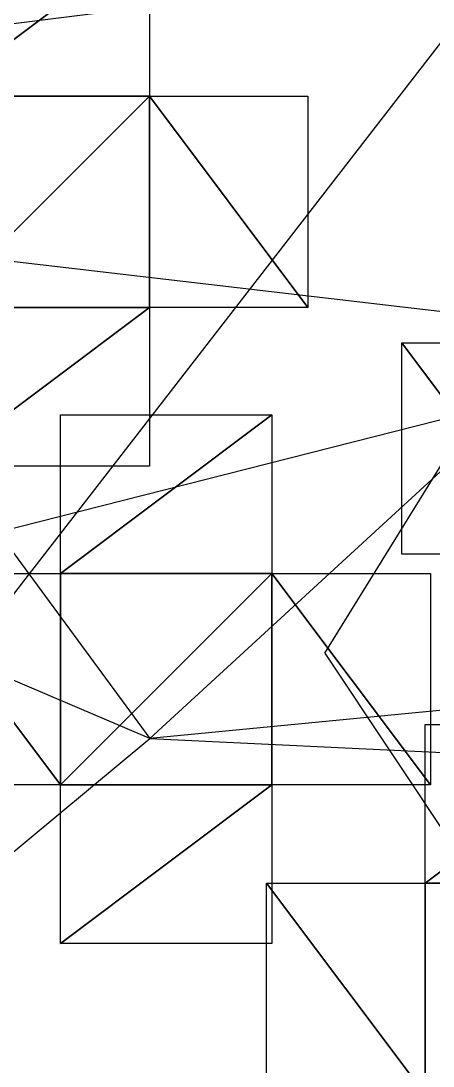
# Model space of a CAD drawing. Header units: metres. Extents: x -204 to 160, y -126 to 162.
# Drawn here: x -51.02 to -39.32, y -28.65 to 1 of the extents above; entities that cross this region are included whole.
import ezdxf

# ---------------------------------------------------------------- set-up
doc = ezdxf.new("R2010")
doc.units = ezdxf.units.M

msp = doc.modelspace()

# ---------------------------------------------------------------- linework, layer by layer
for p, q in [((-42.393276, -16.930363, -272.7777), (-25.890244, 9.73909, -262.0864)), ((-57.130173, -22.88387, -221.39754), (-35.43261, 5.1196938, -234.46706)), ((-47.36969, 3.3688812, -433.01532), (-47.36969, -1.1311188, -433.01532)), ((-47.36969, 3.3688812, -433.01532), (-47.36969, -1.1311188, -433.01532)), ((-47.36969, 3.3688812, -433.01532), (-47.36969, -1.1311188, -433.01532)), ((-33.589653, 3.1471195, -258.0002), (-61.3136, -0.35324383, -254.76593)), ((-61.3136, -0.35324383, -254.76593), (-47.361496, -19.359016, -256.12433)), ((-47.36969, -1.1311188, -433.01532), (-42.86969, -1.1311188, -433.01532)), ((-47.36969, -1.1311188, -433.01532), (-42.86969, -1.1311188, -433.01532)), ((-47.36969, -1.1311188, -433.01532), (-42.86969, -1.1311188, -433.01532)), ((-42.86969, -1.1311188, -433.01532), (-42.86969, -7.131119, -433.01532)), ((-42.86969, -1.1311188, -433.01532), (-42.86969, -7.131119, -433.01532)), ((-42.86969, -1.1311188, -433.01532), (-42.86969, -7.131119, -433.01532)), ((-31.44392, -8.138844, -212.03003), (-53.95295, -5.5106955, -213.70636)), ((-42.86969, -7.131119, -433.01532), (-47.36969, -7.131119, -433.01532)), ((-47.36969, -7.131119, -433.01532), (-47.36969, -11.631119, -433.01532)), ((-42.86969, -7.131119, -433.01532), (-47.36969, -7.131119, -433.01532)), ((-47.36969, -7.131119, -433.01532), (-47.36969, -11.631119, -433.01532)), ((-42.86969, -7.131119, -433.01532), (-47.36969, -7.131119, -433.01532)), ((-47.36969, -7.131119, -433.01532), (-47.36969, -11.631119, -433.01532)), ((-40.20999, -14.126923, -433.01532), (-40.20999, -8.126923, -433.01532)), ((-40.20999, -8.126923, -433.01532), (-35.70999, -8.126923, -433.01532)), ((-40.20999, -14.126923, -433.01532), (-40.20999, -8.126923, -433.01532)), ((-40.20999, -8.126923, -433.01532), (-35.70999, -8.126923, -433.01532)), ((-40.20999, -14.126923, -433.01532), (-40.20999, -8.126923, -433.01532)), ((-40.20999, -8.126923, -433.01532), (-35.70999, -8.126923, -433.01532)), ((-40.20999, -14.126923, -433.01532), (-40.20999, -8.126923, -433.01532)), ((-40.20999, -8.126923, -433.01532), (-35.70999, -8.126923, -433.01532)), ((-57.561813, -15.001169, -238.16144), (-36.884808, -9.738489, -264.6768)), ((-36.884808, -9.738489, -264.6768), (-47.361496, -19.359016, -256.12433)), ((-36.884808, -9.738489, -264.6768), (-47.361496, -19.359016, -256.12433)), ((-49.89334, -14.671494, -433.01532), (-49.89334, -10.171494, -433.01532)), ((-49.89334, -10.171494, -433.01532), (-43.89334, -10.171494, -433.01532)), ((-49.89334, -14.671494, -433.01532), (-49.89334, -10.171494, -433.01532)), ((-49.89334, -10.171494, -433.01532), (-43.89334, -10.171494, -433.01532)), ((-49.89334, -14.671494, -433.01532), (-49.89334, -10.171494, -433.01532)), ((-49.89334, -10.171494, -433.01532), (-43.89334, -10.171494, -433.01532)), ((-49.89334, -14.671494, -433.01532), (-49.89334, -10.171494, -433.01532)), ((-49.89334, -10.171494, -433.01532), (-43.89334, -10.171494, -433.01532)), ((-49.89334, -14.671494, -433.01532), (-49.89334, -10.171494, -433.01532)), ((-49.89334, -10.171494, -433.01532), (-43.89334, -10.171494, -433.01532)), ((-49.89334, -14.671494, -433.01532), (-49.89334, -10.171494, -433.01532)), ((-49.89334, -10.171494, -433.01532), (-43.89334, -10.171494, -433.01532)), ((-49.89334, -14.671494, -433.01532), (-49.89334, -10.171494, -433.01532)), ((-49.89334, -10.171494, -433.01532), (-43.89334, -10.171494, -433.01532)), ((-43.89334, -10.171494, -433.01532), (-43.89334, -14.671494, -433.01532)), ((-43.89334, -10.171494, -433.01532), (-43.89334, -14.671494, -433.01532)), ((-43.89334, -10.171494, -433.01532), (-43.89334, -14.671494, -433.01532)), ((-43.89334, -10.171494, -433.01532), (-43.89334, -14.671494, -433.01532)), ((-43.89334, -10.171494, -433.01532), (-43.89334, -14.671494, -433.01532)), ((-43.89334, -10.171494, -433.01532), (-43.89334, -14.671494, -433.01532)), ((-43.89334, -10.171494, -433.01532), (-43.89334, -14.671494, -433.01532)), ((-47.36969, -11.631119, -433.01532), (-53.36969, -11.631119, -433.01532)), ((-47.36969, -11.631119, -433.01532), (-53.36969, -11.631119, -433.01532)), ((-47.36969, -11.631119, -433.01532), (-53.36969, -11.631119, -433.01532)), ((-35.70999, -14.126923, -433.01532), (-40.20999, -14.126923, -433.01532)), ((-35.70999, -14.126923, -433.01532), (-40.20999, -14.126923, -433.01532)), ((-35.70999, -14.126923, -433.01532), (-40.20999, -14.126923, -433.01532)), ((-35.70999, -14.126923, -433.01532), (-40.20999, -14.126923, -433.01532)), ((-54.39334, -14.671494, -433.01532), (-49.89334, -14.671494, -433.01532)), ((-54.39334, -14.671494, -433.01532), (-49.89334, -14.671494, -433.01532)), ((-54.39334, -14.671494, -433.01532), (-49.89334, -14.671494, -433.01532)), ((-54.39334, -14.671494, -433.01532), (-49.89334, -14.671494, -433.01532)), ((-54.39334, -14.671494, -433.01532), (-49.89334, -14.671494, -433.01532)), ((-54.39334, -14.671494, -433.01532), (-49.89334, -14.671494, -433.01532)), ((-54.39334, -14.671494, -433.01532), (-49.89334, -14.671494, -433.01532)), ((-43.89334, -14.671494, -433.01532), (-39.39334, -14.671494, -433.01532)), ((-43.89334, -14.671494, -433.01532), (-39.39334, -14.671494, -433.01532)), ((-43.89334, -14.671494, -433.01532), (-39.39334, -14.671494, -433.01532)), ((-43.89334, -14.671494, -433.01532), (-39.39334, -14.671494, -433.01532)), ((-43.89334, -14.671494, -433.01532), (-39.39334, -14.671494, -433.01532)), ((-43.89334, -14.671494, -433.01532), (-39.39334, -14.671494, -433.01532)), ((-43.89334, -14.671494, -433.01532), (-39.39334, -14.671494, -433.01532)), ((-39.39334, -14.671494, -433.01532), (-39.39334, -20.671494, -433.01532)), ((-39.39334, -14.671494, -433.01532), (-39.39334, -20.671494, -433.01532)), ((-39.39334, -14.671494, -433.01532), (-39.39334, -20.671494, -433.01532)), ((-39.39334, -14.671494, -433.01532), (-39.39334, -20.671494, -433.01532)), ((-39.39334, -14.671494, -433.01532), (-39.39334, -20.671494, -433.01532)), ((-39.39334, -14.671494, -433.01532), (-39.39334, -20.671494, -433.01532)), ((-39.39334, -14.671494, -433.01532), (-39.39334, -20.671494, -433.01532)), ((-47.361496, -19.359016, -256.12433), (-57.561813, -15.001169, -238.16144)), ((-23.539116, -17.041021, -278.90283), (-47.361496, -19.359016, -256.12433)), ((-42.393276, -16.930363, -272.7777), (-31.68674, -33.020416, -256.94885)), ((-39.54605, -23.457321, -433.01532), (-39.54605, -18.957321, -433.01532)), ((-39.54605, -18.957321, -433.01532), (-33.54605, -18.957321, -433.01532)), ((-39.54605, -23.457321, -433.01532), (-39.54605, -18.957321, -433.01532)), ((-39.54605, -18.957321, -433.01532), (-33.54605, -18.957321, -433.01532)), ((-39.54605, -23.457321, -433.01532), (-39.54605, -18.957321, -433.01532)), ((-39.54605, -18.957321, -433.01532), (-33.54605, -18.957321, -433.01532)), ((-39.54605, -23.457321, -433.01532), (-39.54605, -18.957321, -433.01532)), ((-39.54605, -18.957321, -433.01532), (-33.54605, -18.957321, -433.01532)), ((-39.54605, -23.457321, -433.01532), (-39.54605, -18.957321, -433.01532)), ((-39.54605, -18.957321, -433.01532), (-33.54605, -18.957321, -433.01532)), ((-39.54605, -23.457321, -433.01532), (-39.54605, -18.957321, -433.01532)), ((-39.54605, -18.957321, -433.01532), (-33.54605, -18.957321, -433.01532)), ((-39.54605, -23.457321, -433.01532), (-39.54605, -18.957321, -433.01532)), ((-39.54605, -18.957321, -433.01532), (-33.54605, -18.957321, -433.01532)), ((-39.54605, -23.457321, -433.01532), (-39.54605, -18.957321, -433.01532)), ((-39.54605, -18.957321, -433.01532), (-33.54605, -18.957321, -433.01532)), ((-63.190434, -32.49231, -261.49942), (-47.361496, -19.359016, -256.12433)), ((-47.361496, -19.359016, -256.12433), (-22.568594, -20.527117, -242.94984)), ((-49.89334, -20.671494, -433.01532), (-54.39334, -20.671494, -433.01532)), ((-49.89334, -20.671494, -433.01532), (-54.39334, -20.671494, -433.01532)), ((-49.89334, -20.671494, -433.01532), (-54.39334, -20.671494, -433.01532)), ((-49.89334, -20.671494, -433.01532), (-54.39334, -20.671494, -433.01532)), ((-49.89334, -20.671494, -433.01532), (-54.39334, -20.671494, -433.01532)), ((-49.89334, -20.671494, -433.01532), (-54.39334, -20.671494, -433.01532)), ((-49.89334, -20.671494, -433.01532), (-54.39334, -20.671494, -433.01532)), ((-49.89334, -25.171494, -433.01532), (-49.89334, -20.671494, -433.01532)), ((-49.89334, -25.171494, -433.01532), (-49.89334, -20.671494, -433.01532)), ((-49.89334, -25.171494, -433.01532), (-49.89334, -20.671494, -433.01532)), ((-49.89334, -25.171494, -433.01532), (-49.89334, -20.671494, -433.01532)), ((-49.89334, -25.171494, -433.01532), (-49.89334, -20.671494, -433.01532)), ((-49.89334, -25.171494, -433.01532), (-49.89334, -20.671494, -433.01532)), ((-49.89334, -25.171494, -433.01532), (-49.89334, -20.671494, -433.01532)), ((-39.39334, -20.671494, -433.01532), (-43.89334, -20.671494, -433.01532)), ((-43.89334, -20.671494, -433.01532), (-43.89334, -25.171494, -433.01532)), ((-39.39334, -20.671494, -433.01532), (-43.89334, -20.671494, -433.01532)), ((-43.89334, -20.671494, -433.01532), (-43.89334, -25.171494, -433.01532)), ((-39.39334, -20.671494, -433.01532), (-43.89334, -20.671494, -433.01532)), ((-43.89334, -20.671494, -433.01532), (-43.89334, -25.171494, -433.01532)), ((-39.39334, -20.671494, -433.01532), (-43.89334, -20.671494, -433.01532)), ((-43.89334, -20.671494, -433.01532), (-43.89334, -25.171494, -433.01532)), ((-39.39334, -20.671494, -433.01532), (-43.89334, -20.671494, -433.01532)), ((-43.89334, -20.671494, -433.01532), (-43.89334, -25.171494, -433.01532)), ((-39.39334, -20.671494, -433.01532), (-43.89334, -20.671494, -433.01532)), ((-43.89334, -20.671494, -433.01532), (-43.89334, -25.171494, -433.01532)), ((-39.39334, -20.671494, -433.01532), (-43.89334, -20.671494, -433.01532)), ((-43.89334, -20.671494, -433.01532), (-43.89334, -25.171494, -433.01532)), ((-44.04605, -29.457321, -433.01532), (-44.04605, -23.457321, -433.01532)), ((-44.04605, -23.457321, -433.01532), (-39.54605, -23.457321, -433.01532)), ((-44.04605, -29.457321, -433.01532), (-44.04605, -23.457321, -433.01532)), ((-44.04605, -23.457321, -433.01532), (-39.54605, -23.457321, -433.01532)), ((-44.04605, -29.457321, -433.01532), (-44.04605, -23.457321, -433.01532)), ((-44.04605, -23.457321, -433.01532), (-39.54605, -23.457321, -433.01532)), ((-44.04605, -29.457321, -433.01532), (-44.04605, -23.457321, -433.01532)), ((-44.04605, -23.457321, -433.01532), (-39.54605, -23.457321, -433.01532)), ((-44.04605, -29.457321, -433.01532), (-44.04605, -23.457321, -433.01532)), ((-44.04605, -23.457321, -433.01532), (-39.54605, -23.457321, -433.01532)), ((-44.04605, -29.457321, -433.01532), (-44.04605, -23.457321, -433.01532)), ((-44.04605, -23.457321, -433.01532), (-39.54605, -23.457321, -433.01532)), ((-44.04605, -29.457321, -433.01532), (-44.04605, -23.457321, -433.01532)), ((-44.04605, -23.457321, -433.01532), (-39.54605, -23.457321, -433.01532)), ((-44.04605, -29.457321, -433.01532), (-44.04605, -23.457321, -433.01532)), ((-44.04605, -23.457321, -433.01532), (-39.54605, -23.457321, -433.01532)), ((-43.89334, -25.171494, -433.01532), (-49.89334, -25.171494, -433.01532)), ((-43.89334, -25.171494, -433.01532), (-49.89334, -25.171494, -433.01532)), ((-43.89334, -25.171494, -433.01532), (-49.89334, -25.171494, -433.01532)), ((-43.89334, -25.171494, -433.01532), (-49.89334, -25.171494, -433.01532)), ((-43.89334, -25.171494, -433.01532), (-49.89334, -25.171494, -433.01532)), ((-43.89334, -25.171494, -433.01532), (-49.89334, -25.171494, -433.01532)), ((-43.89334, -25.171494, -433.01532), (-49.89334, -25.171494, -433.01532))]:
    msp.add_line(p, q)
for points in [[(-53.36969, -1.1311188, -433.01532), (-53.36969, 3.3688812, -433.01532), (-47.36969, 3.3688812, -433.01532), (-47.36959, 3.3689811, -433.01523)], [(-53.36969, -1.1311188, -433.01532), (-53.36969, 3.3688812, -433.01532), (-47.36969, 3.3688812, -433.01532), (-47.36959, 3.3689811, -433.01523)], [(-53.36969, -1.1311188, -433.01532), (-53.36969, 3.3688812, -433.01532), (-47.36969, 3.3688812, -433.01532), (-47.36959, 3.3689811, -433.01523)], [(-53.36969, -1.1311188, -433.01532), (-47.36969, 3.3688812, -433.01532), (-47.36969, -1.1311188, -433.01532), (-47.36959, -1.1310188, -433.01523)], [(-53.36969, -1.1311188, -433.01532), (-47.36969, 3.3688812, -433.01532), (-47.36969, -1.1311188, -433.01532), (-47.36959, -1.1310188, -433.01523)], [(-53.36969, -1.1311188, -433.01532), (-47.36969, 3.3688812, -433.01532), (-47.36969, -1.1311188, -433.01532), (-47.36959, -1.1310188, -433.01523)], [(-53.36969, -7.131119, -433.01532), (-53.36969, -1.1311188, -433.01532), (-47.36969, -1.1311188, -433.01532), (-47.36959, -1.1310188, -433.01523)], [(-53.36969, -7.131119, -433.01532), (-53.36969, -1.1311188, -433.01532), (-47.36969, -1.1311188, -433.01532), (-47.36959, -1.1310188, -433.01523)], [(-53.36969, -7.131119, -433.01532), (-53.36969, -1.1311188, -433.01532), (-47.36969, -1.1311188, -433.01532), (-47.36959, -1.1310188, -433.01523)], [(-47.36969, -1.1311188, -433.01532), (-47.36969, -7.131119, -433.01532), (-53.36969, -7.131119, -433.01532), (-53.36959, -7.1310186, -433.01523)], [(-47.36969, -1.1311188, -433.01532), (-47.36969, -7.131119, -433.01532), (-53.36969, -7.131119, -433.01532), (-53.36959, -7.1310186, -433.01523)], [(-47.36969, -1.1311188, -433.01532), (-47.36969, -7.131119, -433.01532), (-53.36969, -7.131119, -433.01532), (-53.36959, -7.1310186, -433.01523)], [(-47.36969, -1.1311188, -433.01532), (-42.86969, -1.1311188, -433.01532), (-42.86969, -7.131119, -433.01532), (-42.86959, -7.1310186, -433.01523)], [(-47.36969, -1.1311188, -433.01532), (-42.86969, -7.131119, -433.01532), (-47.36969, -7.131119, -433.01532), (-47.36959, -7.1310186, -433.01523)], [(-47.36969, -1.1311188, -433.01532), (-42.86969, -1.1311188, -433.01532), (-42.86969, -7.131119, -433.01532), (-42.86959, -7.1310186, -433.01523)], [(-47.36969, -1.1311188, -433.01532), (-42.86969, -7.131119, -433.01532), (-47.36969, -7.131119, -433.01532), (-47.36959, -7.1310186, -433.01523)], [(-47.36969, -1.1311188, -433.01532), (-42.86969, -1.1311188, -433.01532), (-42.86969, -7.131119, -433.01532), (-42.86959, -7.1310186, -433.01523)], [(-47.36969, -1.1311188, -433.01532), (-42.86969, -7.131119, -433.01532), (-47.36969, -7.131119, -433.01532), (-47.36959, -7.1310186, -433.01523)], [(-47.36969, -7.131119, -433.01532), (-53.36969, -11.631119, -433.01532), (-53.36969, -7.131119, -433.01532), (-53.36959, -7.1310186, -433.01523)], [(-47.36969, -7.131119, -433.01532), (-53.36969, -11.631119, -433.01532), (-53.36969, -7.131119, -433.01532), (-53.36959, -7.1310186, -433.01523)], [(-47.36969, -7.131119, -433.01532), (-53.36969, -11.631119, -433.01532), (-53.36969, -7.131119, -433.01532), (-53.36959, -7.1310186, -433.01523)], [(-47.36969, -7.131119, -433.01532), (-47.36969, -11.631119, -433.01532), (-53.36969, -11.631119, -433.01532), (-53.36959, -11.631019, -433.01523)], [(-47.36969, -7.131119, -433.01532), (-47.36969, -11.631119, -433.01532), (-53.36969, -11.631119, -433.01532), (-53.36959, -11.631019, -433.01523)], [(-47.36969, -7.131119, -433.01532), (-47.36969, -11.631119, -433.01532), (-53.36969, -11.631119, -433.01532), (-53.36959, -11.631019, -433.01523)], [(-35.70999, -14.126923, -433.01532), (-40.20999, -14.126923, -433.01532), (-40.20999, -8.126923, -433.01532), (-40.209892, -8.126822, -433.01523)], [(-35.70999, -14.126923, -433.01532), (-40.20999, -8.126923, -433.01532), (-35.70999, -8.126923, -433.01532), (-35.709892, -8.126822, -433.01523)], [(-35.70999, -14.126923, -433.01532), (-40.20999, -14.126923, -433.01532), (-40.20999, -8.126923, -433.01532), (-40.209892, -8.126822, -433.01523)], [(-35.70999, -14.126923, -433.01532), (-40.20999, -8.126923, -433.01532), (-35.70999, -8.126923, -433.01532), (-35.709892, -8.126822, -433.01523)], [(-35.70999, -14.126923, -433.01532), (-40.20999, -14.126923, -433.01532), (-40.20999, -8.126923, -433.01532), (-40.209892, -8.126822, -433.01523)], [(-35.70999, -14.126923, -433.01532), (-40.20999, -8.126923, -433.01532), (-35.70999, -8.126923, -433.01532), (-35.709892, -8.126822, -433.01523)], [(-35.70999, -14.126923, -433.01532), (-40.20999, -14.126923, -433.01532), (-40.20999, -8.126923, -433.01532), (-40.209892, -8.126822, -433.01523)], [(-35.70999, -14.126923, -433.01532), (-40.20999, -8.126923, -433.01532), (-35.70999, -8.126923, -433.01532), (-35.709892, -8.126822, -433.01523)], [(-49.89334, -14.671494, -433.01532), (-49.89334, -10.171494, -433.01532), (-43.89334, -10.171494, -433.01532), (-43.89324, -10.171393, -433.01523)], [(-49.89334, -14.671494, -433.01532), (-49.89334, -10.171494, -433.01532), (-43.89334, -10.171494, -433.01532), (-43.89324, -10.171393, -433.01523)], [(-49.89334, -14.671494, -433.01532), (-49.89334, -10.171494, -433.01532), (-43.89334, -10.171494, -433.01532), (-43.89324, -10.171393, -433.01523)], [(-49.89334, -14.671494, -433.01532), (-49.89334, -10.171494, -433.01532), (-43.89334, -10.171494, -433.01532), (-43.89324, -10.171393, -433.01523)], [(-49.89334, -14.671494, -433.01532), (-49.89334, -10.171494, -433.01532), (-43.89334, -10.171494, -433.01532), (-43.89324, -10.171393, -433.01523)], [(-49.89334, -14.671494, -433.01532), (-49.89334, -10.171494, -433.01532), (-43.89334, -10.171494, -433.01532), (-43.89324, -10.171393, -433.01523)], [(-49.89334, -14.671494, -433.01532), (-49.89334, -10.171494, -433.01532), (-43.89334, -10.171494, -433.01532), (-43.89324, -10.171393, -433.01523)], [(-49.89334, -14.671494, -433.01532), (-43.89334, -10.171494, -433.01532), (-43.89334, -14.671494, -433.01532), (-43.89324, -14.671393, -433.01523)], [(-49.89334, -14.671494, -433.01532), (-43.89334, -10.171494, -433.01532), (-43.89334, -14.671494, -433.01532), (-43.89324, -14.671393, -433.01523)], [(-49.89334, -14.671494, -433.01532), (-43.89334, -10.171494, -433.01532), (-43.89334, -14.671494, -433.01532), (-43.89324, -14.671393, -433.01523)], [(-49.89334, -14.671494, -433.01532), (-43.89334, -10.171494, -433.01532), (-43.89334, -14.671494, -433.01532), (-43.89324, -14.671393, -433.01523)], [(-49.89334, -14.671494, -433.01532), (-43.89334, -10.171494, -433.01532), (-43.89334, -14.671494, -433.01532), (-43.89324, -14.671393, -433.01523)], [(-49.89334, -14.671494, -433.01532), (-43.89334, -10.171494, -433.01532), (-43.89334, -14.671494, -433.01532), (-43.89324, -14.671393, -433.01523)], [(-49.89334, -14.671494, -433.01532), (-43.89334, -10.171494, -433.01532), (-43.89334, -14.671494, -433.01532), (-43.89324, -14.671393, -433.01523)], [(-49.89334, -20.671494, -433.01532), (-54.39334, -20.671494, -433.01532), (-54.39334, -14.671494, -433.01532), (-54.39324, -14.671393, -433.01523)], [(-49.89334, -20.671494, -433.01532), (-54.39334, -14.671494, -433.01532), (-49.89334, -14.671494, -433.01532), (-49.89324, -14.671393, -433.01523)], [(-49.89334, -20.671494, -433.01532), (-54.39334, -20.671494, -433.01532), (-54.39334, -14.671494, -433.01532), (-54.39324, -14.671393, -433.01523)], [(-49.89334, -20.671494, -433.01532), (-54.39334, -14.671494, -433.01532), (-49.89334, -14.671494, -433.01532), (-49.89324, -14.671393, -433.01523)], [(-49.89334, -20.671494, -433.01532), (-54.39334, -20.671494, -433.01532), (-54.39334, -14.671494, -433.01532), (-54.39324, -14.671393, -433.01523)], [(-49.89334, -20.671494, -433.01532), (-54.39334, -14.671494, -433.01532), (-49.89334, -14.671494, -433.01532), (-49.89324, -14.671393, -433.01523)], [(-49.89334, -20.671494, -433.01532), (-54.39334, -20.671494, -433.01532), (-54.39334, -14.671494, -433.01532), (-54.39324, -14.671393, -433.01523)], [(-49.89334, -20.671494, -433.01532), (-54.39334, -14.671494, -433.01532), (-49.89334, -14.671494, -433.01532), (-49.89324, -14.671393, -433.01523)], [(-49.89334, -20.671494, -433.01532), (-54.39334, -20.671494, -433.01532), (-54.39334, -14.671494, -433.01532), (-54.39324, -14.671393, -433.01523)], [(-49.89334, -20.671494, -433.01532), (-54.39334, -14.671494, -433.01532), (-49.89334, -14.671494, -433.01532), (-49.89324, -14.671393, -433.01523)], [(-49.89334, -20.671494, -433.01532), (-54.39334, -20.671494, -433.01532), (-54.39334, -14.671494, -433.01532), (-54.39324, -14.671393, -433.01523)], [(-49.89334, -20.671494, -433.01532), (-54.39334, -14.671494, -433.01532), (-49.89334, -14.671494, -433.01532), (-49.89324, -14.671393, -433.01523)], [(-49.89334, -20.671494, -433.01532), (-54.39334, -20.671494, -433.01532), (-54.39334, -14.671494, -433.01532), (-54.39324, -14.671393, -433.01523)], [(-49.89334, -20.671494, -433.01532), (-54.39334, -14.671494, -433.01532), (-49.89334, -14.671494, -433.01532), (-49.89324, -14.671393, -433.01523)], [(-49.89334, -20.671494, -433.01532), (-49.89334, -14.671494, -433.01532), (-43.89334, -14.671494, -433.01532), (-43.89324, -14.671393, -433.01523)], [(-49.89334, -20.671494, -433.01532), (-49.89334, -14.671494, -433.01532), (-43.89334, -14.671494, -433.01532), (-43.89324, -14.671393, -433.01523)], [(-49.89334, -20.671494, -433.01532), (-49.89334, -14.671494, -433.01532), (-43.89334, -14.671494, -433.01532), (-43.89324, -14.671393, -433.01523)], [(-49.89334, -20.671494, -433.01532), (-49.89334, -14.671494, -433.01532), (-43.89334, -14.671494, -433.01532), (-43.89324, -14.671393, -433.01523)], [(-49.89334, -20.671494, -433.01532), (-49.89334, -14.671494, -433.01532), (-43.89334, -14.671494, -433.01532), (-43.89324, -14.671393, -433.01523)], [(-49.89334, -20.671494, -433.01532), (-49.89334, -14.671494, -433.01532), (-43.89334, -14.671494, -433.01532), (-43.89324, -14.671393, -433.01523)], [(-49.89334, -20.671494, -433.01532), (-49.89334, -14.671494, -433.01532), (-43.89334, -14.671494, -433.01532), (-43.89324, -14.671393, -433.01523)], [(-43.89334, -14.671494, -433.01532), (-43.89334, -20.671494, -433.01532), (-49.89334, -20.671494, -433.01532), (-49.89324, -20.671394, -433.01523)], [(-43.89334, -14.671494, -433.01532), (-43.89334, -20.671494, -433.01532), (-49.89334, -20.671494, -433.01532), (-49.89324, -20.671394, -433.01523)], [(-43.89334, -14.671494, -433.01532), (-43.89334, -20.671494, -433.01532), (-49.89334, -20.671494, -433.01532), (-49.89324, -20.671394, -433.01523)], [(-43.89334, -14.671494, -433.01532), (-43.89334, -20.671494, -433.01532), (-49.89334, -20.671494, -433.01532), (-49.89324, -20.671394, -433.01523)], [(-43.89334, -14.671494, -433.01532), (-43.89334, -20.671494, -433.01532), (-49.89334, -20.671494, -433.01532), (-49.89324, -20.671394, -433.01523)], [(-43.89334, -14.671494, -433.01532), (-43.89334, -20.671494, -433.01532), (-49.89334, -20.671494, -433.01532), (-49.89324, -20.671394, -433.01523)], [(-43.89334, -14.671494, -433.01532), (-43.89334, -20.671494, -433.01532), (-49.89334, -20.671494, -433.01532), (-49.89324, -20.671394, -433.01523)], [(-43.89334, -14.671494, -433.01532), (-39.39334, -14.671494, -433.01532), (-39.39334, -20.671494, -433.01532), (-39.39324, -20.671394, -433.01523)], [(-43.89334, -14.671494, -433.01532), (-39.39334, -20.671494, -433.01532), (-43.89334, -20.671494, -433.01532), (-43.89324, -20.671394, -433.01523)], [(-43.89334, -14.671494, -433.01532), (-39.39334, -14.671494, -433.01532), (-39.39334, -20.671494, -433.01532), (-39.39324, -20.671394, -433.01523)], [(-43.89334, -14.671494, -433.01532), (-39.39334, -20.671494, -433.01532), (-43.89334, -20.671494, -433.01532), (-43.89324, -20.671394, -433.01523)], [(-43.89334, -14.671494, -433.01532), (-39.39334, -14.671494, -433.01532), (-39.39334, -20.671494, -433.01532), (-39.39324, -20.671394, -433.01523)], [(-43.89334, -14.671494, -433.01532), (-39.39334, -20.671494, -433.01532), (-43.89334, -20.671494, -433.01532), (-43.89324, -20.671394, -433.01523)], [(-43.89334, -14.671494, -433.01532), (-39.39334, -14.671494, -433.01532), (-39.39334, -20.671494, -433.01532), (-39.39324, -20.671394, -433.01523)], [(-43.89334, -14.671494, -433.01532), (-39.39334, -20.671494, -433.01532), (-43.89334, -20.671494, -433.01532), (-43.89324, -20.671394, -433.01523)], [(-43.89334, -14.671494, -433.01532), (-39.39334, -14.671494, -433.01532), (-39.39334, -20.671494, -433.01532), (-39.39324, -20.671394, -433.01523)], [(-43.89334, -14.671494, -433.01532), (-39.39334, -20.671494, -433.01532), (-43.89334, -20.671494, -433.01532), (-43.89324, -20.671394, -433.01523)], [(-43.89334, -14.671494, -433.01532), (-39.39334, -14.671494, -433.01532), (-39.39334, -20.671494, -433.01532), (-39.39324, -20.671394, -433.01523)], [(-43.89334, -14.671494, -433.01532), (-39.39334, -20.671494, -433.01532), (-43.89334, -20.671494, -433.01532), (-43.89324, -20.671394, -433.01523)], [(-43.89334, -14.671494, -433.01532), (-39.39334, -14.671494, -433.01532), (-39.39334, -20.671494, -433.01532), (-39.39324, -20.671394, -433.01523)], [(-43.89334, -14.671494, -433.01532), (-39.39334, -20.671494, -433.01532), (-43.89334, -20.671494, -433.01532), (-43.89324, -20.671394, -433.01523)], [(-39.54605, -23.457321, -433.01532), (-39.54605, -18.957321, -433.01532), (-33.54605, -18.957321, -433.01532), (-33.54595, -18.957222, -433.01523)], [(-39.54605, -23.457321, -433.01532), (-39.54605, -18.957321, -433.01532), (-33.54605, -18.957321, -433.01532), (-33.54595, -18.957222, -433.01523)], [(-39.54605, -23.457321, -433.01532), (-39.54605, -18.957321, -433.01532), (-33.54605, -18.957321, -433.01532), (-33.54595, -18.957222, -433.01523)], [(-39.54605, -23.457321, -433.01532), (-39.54605, -18.957321, -433.01532), (-33.54605, -18.957321, -433.01532), (-33.54595, -18.957222, -433.01523)], [(-39.54605, -23.457321, -433.01532), (-39.54605, -18.957321, -433.01532), (-33.54605, -18.957321, -433.01532), (-33.54595, -18.957222, -433.01523)], [(-39.54605, -23.457321, -433.01532), (-39.54605, -18.957321, -433.01532), (-33.54605, -18.957321, -433.01532), (-33.54595, -18.957222, -433.01523)], [(-39.54605, -23.457321, -433.01532), (-39.54605, -18.957321, -433.01532), (-33.54605, -18.957321, -433.01532), (-33.54595, -18.957222, -433.01523)], [(-39.54605, -23.457321, -433.01532), (-39.54605, -18.957321, -433.01532), (-33.54605, -18.957321, -433.01532), (-33.54595, -18.957222, -433.01523)], [(-39.54605, -23.457321, -433.01532), (-33.54605, -18.957321, -433.01532), (-33.54605, -23.457321, -433.01532), (-33.54595, -23.457222, -433.01523)], [(-39.54605, -23.457321, -433.01532), (-33.54605, -18.957321, -433.01532), (-33.54605, -23.457321, -433.01532), (-33.54595, -23.457222, -433.01523)], [(-39.54605, -23.457321, -433.01532), (-33.54605, -18.957321, -433.01532), (-33.54605, -23.457321, -433.01532), (-33.54595, -23.457222, -433.01523)], [(-39.54605, -23.457321, -433.01532), (-33.54605, -18.957321, -433.01532), (-33.54605, -23.457321, -433.01532), (-33.54595, -23.457222, -433.01523)], [(-39.54605, -23.457321, -433.01532), (-33.54605, -18.957321, -433.01532), (-33.54605, -23.457321, -433.01532), (-33.54595, -23.457222, -433.01523)], [(-39.54605, -23.457321, -433.01532), (-33.54605, -18.957321, -433.01532), (-33.54605, -23.457321, -433.01532), (-33.54595, -23.457222, -433.01523)], [(-39.54605, -23.457321, -433.01532), (-33.54605, -18.957321, -433.01532), (-33.54605, -23.457321, -433.01532), (-33.54595, -23.457222, -433.01523)], [(-39.54605, -23.457321, -433.01532), (-33.54605, -18.957321, -433.01532), (-33.54605, -23.457321, -433.01532), (-33.54595, -23.457222, -433.01523)], [(-43.89334, -20.671494, -433.01532), (-49.89334, -25.171494, -433.01532), (-49.89334, -20.671494, -433.01532), (-49.89324, -20.671394, -433.01523)], [(-43.89334, -20.671494, -433.01532), (-49.89334, -25.171494, -433.01532), (-49.89334, -20.671494, -433.01532), (-49.89324, -20.671394, -433.01523)], [(-43.89334, -20.671494, -433.01532), (-49.89334, -25.171494, -433.01532), (-49.89334, -20.671494, -433.01532), (-49.89324, -20.671394, -433.01523)], [(-43.89334, -20.671494, -433.01532), (-49.89334, -25.171494, -433.01532), (-49.89334, -20.671494, -433.01532), (-49.89324, -20.671394, -433.01523)], [(-43.89334, -20.671494, -433.01532), (-49.89334, -25.171494, -433.01532), (-49.89334, -20.671494, -433.01532), (-49.89324, -20.671394, -433.01523)], [(-43.89334, -20.671494, -433.01532), (-49.89334, -25.171494, -433.01532), (-49.89334, -20.671494, -433.01532), (-49.89324, -20.671394, -433.01523)], [(-43.89334, -20.671494, -433.01532), (-49.89334, -25.171494, -433.01532), (-49.89334, -20.671494, -433.01532), (-49.89324, -20.671394, -433.01523)], [(-43.89334, -20.671494, -433.01532), (-43.89334, -25.171494, -433.01532), (-49.89334, -25.171494, -433.01532), (-49.89324, -25.171394, -433.01523)], [(-43.89334, -20.671494, -433.01532), (-43.89334, -25.171494, -433.01532), (-49.89334, -25.171494, -433.01532), (-49.89324, -25.171394, -433.01523)], [(-43.89334, -20.671494, -433.01532), (-43.89334, -25.171494, -433.01532), (-49.89334, -25.171494, -433.01532), (-49.89324, -25.171394, -433.01523)], [(-43.89334, -20.671494, -433.01532), (-43.89334, -25.171494, -433.01532), (-49.89334, -25.171494, -433.01532), (-49.89324, -25.171394, -433.01523)], [(-43.89334, -20.671494, -433.01532), (-43.89334, -25.171494, -433.01532), (-49.89334, -25.171494, -433.01532), (-49.89324, -25.171394, -433.01523)], [(-43.89334, -20.671494, -433.01532), (-43.89334, -25.171494, -433.01532), (-49.89334, -25.171494, -433.01532), (-49.89324, -25.171394, -433.01523)], [(-43.89334, -20.671494, -433.01532), (-43.89334, -25.171494, -433.01532), (-49.89334, -25.171494, -433.01532), (-49.89324, -25.171394, -433.01523)], [(-39.54605, -29.457321, -433.01532), (-44.04605, -29.457321, -433.01532), (-44.04605, -23.457321, -433.01532), (-44.04595, -23.457222, -433.01523)], [(-39.54605, -29.457321, -433.01532), (-44.04605, -23.457321, -433.01532), (-39.54605, -23.457321, -433.01532), (-39.54595, -23.457222, -433.01523)], [(-39.54605, -29.457321, -433.01532), (-44.04605, -29.457321, -433.01532), (-44.04605, -23.457321, -433.01532), (-44.04595, -23.457222, -433.01523)], [(-39.54605, -29.457321, -433.01532), (-44.04605, -23.457321, -433.01532), (-39.54605, -23.457321, -433.01532), (-39.54595, -23.457222, -433.01523)], [(-39.54605, -29.457321, -433.01532), (-44.04605, -29.457321, -433.01532), (-44.04605, -23.457321, -433.01532), (-44.04595, -23.457222, -433.01523)], [(-39.54605, -29.457321, -433.01532), (-44.04605, -23.457321, -433.01532), (-39.54605, -23.457321, -433.01532), (-39.54595, -23.457222, -433.01523)], [(-39.54605, -29.457321, -433.01532), (-44.04605, -29.457321, -433.01532), (-44.04605, -23.457321, -433.01532), (-44.04595, -23.457222, -433.01523)], [(-39.54605, -29.457321, -433.01532), (-44.04605, -23.457321, -433.01532), (-39.54605, -23.457321, -433.01532), (-39.54595, -23.457222, -433.01523)], [(-39.54605, -29.457321, -433.01532), (-44.04605, -29.457321, -433.01532), (-44.04605, -23.457321, -433.01532), (-44.04595, -23.457222, -433.01523)], [(-39.54605, -29.457321, -433.01532), (-44.04605, -23.457321, -433.01532), (-39.54605, -23.457321, -433.01532), (-39.54595, -23.457222, -433.01523)], [(-39.54605, -29.457321, -433.01532), (-44.04605, -29.457321, -433.01532), (-44.04605, -23.457321, -433.01532), (-44.04595, -23.457222, -433.01523)], [(-39.54605, -29.457321, -433.01532), (-44.04605, -23.457321, -433.01532), (-39.54605, -23.457321, -433.01532), (-39.54595, -23.457222, -433.01523)], [(-39.54605, -29.457321, -433.01532), (-44.04605, -29.457321, -433.01532), (-44.04605, -23.457321, -433.01532), (-44.04595, -23.457222, -433.01523)], [(-39.54605, -29.457321, -433.01532), (-44.04605, -23.457321, -433.01532), (-39.54605, -23.457321, -433.01532), (-39.54595, -23.457222, -433.01523)], [(-39.54605, -29.457321, -433.01532), (-44.04605, -29.457321, -433.01532), (-44.04605, -23.457321, -433.01532), (-44.04595, -23.457222, -433.01523)], [(-39.54605, -29.457321, -433.01532), (-44.04605, -23.457321, -433.01532), (-39.54605, -23.457321, -433.01532), (-39.54595, -23.457222, -433.01523)], [(-39.54605, -29.457321, -433.01532), (-39.54605, -23.457321, -433.01532), (-33.54605, -23.457321, -433.01532), (-33.54595, -23.457222, -433.01523)], [(-39.54605, -29.457321, -433.01532), (-39.54605, -23.457321, -433.01532), (-33.54605, -23.457321, -433.01532), (-33.54595, -23.457222, -433.01523)], [(-39.54605, -29.457321, -433.01532), (-39.54605, -23.457321, -433.01532), (-33.54605, -23.457321, -433.01532), (-33.54595, -23.457222, -433.01523)], [(-39.54605, -29.457321, -433.01532), (-39.54605, -23.457321, -433.01532), (-33.54605, -23.457321, -433.01532), (-33.54595, -23.457222, -433.01523)], [(-39.54605, -29.457321, -433.01532), (-39.54605, -23.457321, -433.01532), (-33.54605, -23.457321, -433.01532), (-33.54595, -23.457222, -433.01523)], [(-39.54605, -29.457321, -433.01532), (-39.54605, -23.457321, -433.01532), (-33.54605, -23.457321, -433.01532), (-33.54595, -23.457222, -433.01523)], [(-39.54605, -29.457321, -433.01532), (-39.54605, -23.457321, -433.01532), (-33.54605, -23.457321, -433.01532), (-33.54595, -23.457222, -433.01523)], [(-39.54605, -29.457321, -433.01532), (-39.54605, -23.457321, -433.01532), (-33.54605, -23.457321, -433.01532), (-33.54595, -23.457222, -433.01523)], [(-33.54605, -23.457321, -433.01532), (-33.54605, -29.457321, -433.01532), (-39.54605, -29.457321, -433.01532), (-39.54595, -29.457222, -433.01523)], [(-33.54605, -23.457321, -433.01532), (-33.54605, -29.457321, -433.01532), (-39.54605, -29.457321, -433.01532), (-39.54595, -29.457222, -433.01523)], [(-33.54605, -23.457321, -433.01532), (-33.54605, -29.457321, -433.01532), (-39.54605, -29.457321, -433.01532), (-39.54595, -29.457222, -433.01523)], [(-33.54605, -23.457321, -433.01532), (-33.54605, -29.457321, -433.01532), (-39.54605, -29.457321, -433.01532), (-39.54595, -29.457222, -433.01523)], [(-33.54605, -23.457321, -433.01532), (-33.54605, -29.457321, -433.01532), (-39.54605, -29.457321, -433.01532), (-39.54595, -29.457222, -433.01523)], [(-33.54605, -23.457321, -433.01532), (-33.54605, -29.457321, -433.01532), (-39.54605, -29.457321, -433.01532), (-39.54595, -29.457222, -433.01523)], [(-33.54605, -23.457321, -433.01532), (-33.54605, -29.457321, -433.01532), (-39.54605, -29.457321, -433.01532), (-39.54595, -29.457222, -433.01523)], [(-33.54605, -23.457321, -433.01532), (-33.54605, -29.457321, -433.01532), (-39.54605, -29.457321, -433.01532), (-39.54595, -29.457222, -433.01523)]]:
    msp.add_3dface(points)

doc.saveas('drawing.dxf')
